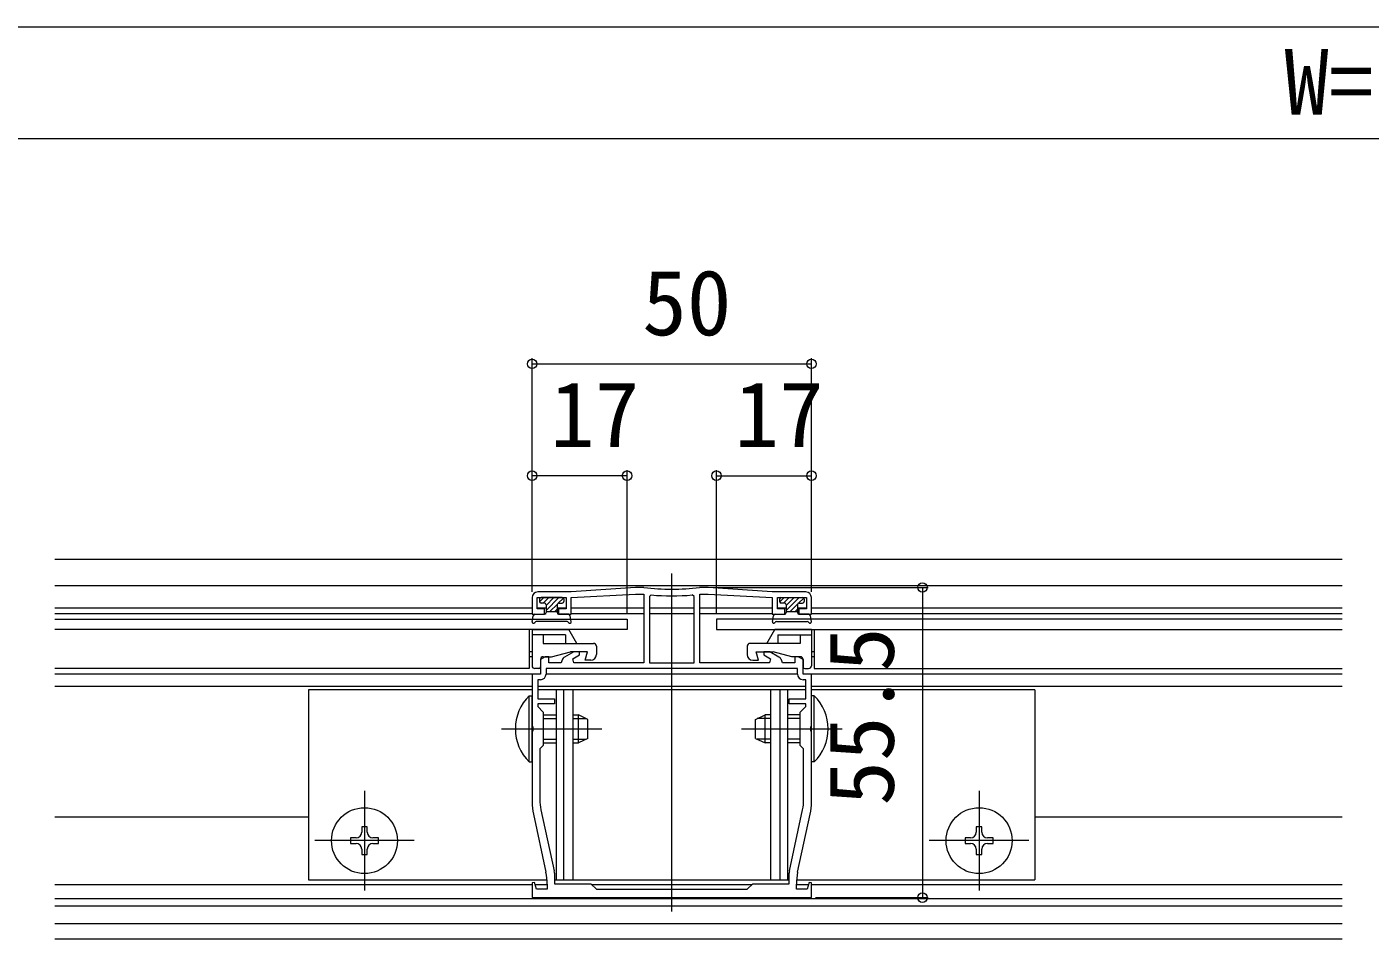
# Model space of a CAD drawing. Units: millimetres, scale not verified. Extents: x -2376 to -396, y -1680 to 1521.
# Drawn here: x -1836.9 to -1596.5, y 909.6 to 1072.8 of the extents above; entities that cross this region are included whole.
import ezdxf
from ezdxf.enums import TextEntityAlignment as Align

# ---------------------------------------------------------------- set-up
doc = ezdxf.new("R2010")
doc.units = ezdxf.units.MM
doc.header["$LTSCALE"] = 8
for name, color, linetype, lineweight in [('0-3_YKK_11', 7, 'Continuous', 9), ('0-4_YKK_12', 2, 'Continuous', 9), ('0-5_YKK_13', 4, 'Continuous', 9), ('0-6_YKK_D', 6, 'Continuous', 9)]:
    doc.layers.add(name, color=color, linetype=linetype, lineweight=lineweight)
doc.styles.add('ＭＳ ゴシック', font='')
doc.styles.get('ＭＳ ゴシック').set_extended_font_data('MS Gothic')

msp = doc.modelspace()

# ---------------------------------------------------------------- linework, layer by layer
at = {"layer": '0-3_YKK_11'}
for p, q in [((-1739.495, 971.71), (-1745.495, 971.71)), ((-1727.995, 972.509), (-1739.495, 971.71)), ((-1726.513, 972.509), (-1727.995, 972.509)), ((-1726.477, 972.507), (-1726.513, 972.509)), ((-1716.477, 972.509), (-1716.513, 972.507)), ((-1714.995, 972.509), (-1716.477, 972.509)), ((-1703.495, 971.71), (-1714.995, 972.509)), ((-1697.495, 971.71), (-1703.495, 971.71)), ((-1746.495, 970.709), (-1746.495, 967.709)), ((-1745.595, 970.709), (-1740.395, 970.709)), ((-1745.595, 968.709), (-1745.595, 970.709)), ((-1740.395, 970.709), (-1740.395, 968.709)), ((-1739.495, 970.709), (-1727.995, 971.31)), ((-1739.495, 967.709), (-1739.495, 970.709)), ((-1727.995, 971.31), (-1726.495, 971.31)), ((-1726.495, 971.31), (-1726.495, 959.009)), ((-1725.169, 971.167), (-1725.495, 970.868)), ((-1725.495, 970.868), (-1725.495, 959.009)), ((-1725.495, 970.868), (-1725.495, 959.009)), ((-1717.495, 970.868), (-1717.82, 971.167)), ((-1717.495, 959.009), (-1717.495, 970.868)), ((-1716.495, 971.31), (-1714.995, 971.31)), ((-1716.495, 959.009), (-1716.495, 971.31)), ((-1714.995, 971.31), (-1703.495, 970.709)), ((-1703.495, 970.709), (-1703.495, 967.709)), ((-1702.595, 970.709), (-1697.395, 970.709)), ((-1702.595, 968.709), (-1702.595, 970.709)), ((-1697.395, 970.709), (-1697.395, 968.709)), ((-1696.495, 967.709), (-1696.495, 970.709)), ((-1746.495, 967.709), (-1744.245, 967.709)), ((-1744.245, 968.709), (-1745.595, 968.709)), ((-1744.245, 967.709), (-1744.245, 968.709)), ((-1741.745, 968.709), (-1741.745, 967.709)), ((-1740.395, 968.709), (-1741.745, 968.709)), ((-1741.745, 967.709), (-1739.495, 967.709)), ((-1703.495, 967.709), (-1701.245, 967.709)), ((-1701.245, 968.709), (-1702.595, 968.709)), ((-1701.245, 967.709), (-1701.245, 968.709)), ((-1698.745, 968.709), (-1698.745, 967.709)), ((-1697.395, 968.709), (-1698.745, 968.709)), ((-1698.745, 967.709), (-1696.495, 967.709)), ((-1744.129, 960.109), (-1744.995, 959.609)), ((-1744.995, 959.609), (-1744.995, 957.009)), ((-1743.495, 960.109), (-1744.129, 960.109)), ((-1743.495, 959.009), (-1743.495, 960.109)), ((-1741.119, 959.533), (-1741.31, 959.009)), ((-1739.031, 961.009), (-1740.68, 960.057)), ((-1739.196, 959.759), (-1737.995, 960.453)), ((-1738.995, 959.009), (-1739.196, 959.759)), ((-1737.995, 961.009), (-1739.031, 961.009)), ((-1737.995, 960.453), (-1737.995, 961.009)), ((-1704.995, 961.009), (-1704.995, 960.453)), ((-1703.959, 961.009), (-1704.995, 961.009)), ((-1704.995, 960.453), (-1703.794, 959.759)), ((-1703.794, 959.759), (-1703.995, 959.009)), ((-1702.31, 960.057), (-1703.959, 961.009)), ((-1701.679, 959.009), (-1701.87, 959.533)), ((-1699.495, 960.109), (-1699.495, 959.009)), ((-1698.861, 960.109), (-1699.495, 960.109)), ((-1697.995, 959.609), (-1698.861, 960.109)), ((-1697.995, 957.009), (-1697.995, 959.609)), ((-1746.495, 957.009), (-1746.495, 947.668)), ((-1744.995, 957.009), (-1746.495, 957.009)), ((-1743.995, 958.009), (-1743.995, 957.009)), ((-1698.995, 958.009), (-1743.995, 958.009)), ((-1698.995, 958.009), (-1743.995, 958.009)), ((-1741.31, 959.009), (-1743.495, 959.009)), ((-1726.495, 959.009), (-1738.995, 959.009)), ((-1725.495, 959.009), (-1717.495, 959.009)), ((-1703.995, 959.009), (-1716.495, 959.009)), ((-1699.495, 959.009), (-1701.679, 959.009)), ((-1698.995, 957.009), (-1698.995, 958.009)), ((-1696.495, 957.009), (-1697.995, 957.009)), ((-1696.495, 947.668), (-1696.495, 957.009)), ((-1745.495, 956.01), (-1745.495, 952.609)), ((-1744.995, 956.01), (-1745.495, 956.01)), ((-1697.495, 956.01), (-1697.995, 956.01)), ((-1697.495, 952.609), (-1697.495, 956.01)), ((-1745.495, 952.609), (-1742.495, 952.609)), ((-1742.495, 952.609), (-1742.495, 951.709)), ((-1700.495, 952.609), (-1697.495, 952.609)), ((-1700.495, 951.709), (-1700.495, 952.609)), ((-1745.495, 951.709), (-1745.495, 951.209)), ((-1742.495, 951.709), (-1745.495, 951.709)), ((-1745.495, 951.209), (-1744.495, 950.209)), ((-1744.495, 950.209), (-1744.495, 944.209)), ((-1697.495, 951.709), (-1700.495, 951.709)), ((-1698.495, 950.209), (-1697.495, 951.209)), ((-1698.495, 944.209), (-1698.495, 950.209)), ((-1697.495, 951.209), (-1697.495, 951.709)), ((-1746.495, 947.668), (-1746.375, 947.484)), ((-1746.375, 947.484), (-1746.375, 946.934)), ((-1696.615, 947.484), (-1696.495, 947.668)), ((-1696.615, 946.934), (-1696.615, 947.484)), ((-1746.375, 946.934), (-1746.495, 946.751)), ((-1746.495, 946.751), (-1746.495, 934.077)), ((-1696.495, 946.751), (-1696.615, 946.934)), ((-1696.495, 934.077), (-1696.495, 946.751)), ((-1744.495, 944.209), (-1745.095, 943.609)), ((-1745.095, 943.609), (-1745.095, 934.54)), ((-1697.895, 943.609), (-1698.495, 944.209)), ((-1697.895, 934.54), (-1697.895, 943.609)), ((-1746.269, 931.966), (-1744.02, 921.553)), ((-1744.903, 932.746), (-1742.54, 921.804)), ((-1700.45, 921.804), (-1698.086, 932.746)), ((-1698.969, 921.553), (-1696.72, 931.966)), ((-1742.495, 921.382), (-1742.495, 919.509)), ((-1700.495, 919.509), (-1700.495, 921.382)), ((-1746.06, 919.736), (-1746.495, 919.679)), ((-1746.495, 919.679), (-1746.495, 917.009)), ((-1745.731, 918.51), (-1746.06, 919.736)), ((-1743.795, 918.51), (-1745.731, 918.51)), ((-1743.795, 919.442), (-1743.795, 918.51)), ((-1742.495, 919.509), (-1735.995, 919.509)), ((-1735.995, 919.509), (-1734.995, 918.51)), ((-1734.995, 918.51), (-1721.495, 918.51)), ((-1721.495, 918.51), (-1707.995, 918.51)), ((-1707.995, 918.51), (-1706.995, 919.509)), ((-1706.995, 919.509), (-1700.495, 919.509)), ((-1699.195, 918.51), (-1699.195, 919.442)), ((-1697.258, 918.51), (-1699.195, 918.51)), ((-1696.93, 919.736), (-1697.258, 918.51)), ((-1696.495, 919.679), (-1696.93, 919.736)), ((-1696.495, 917.009), (-1696.495, 919.679)), ((-1746.495, 917.009), (-1721.495, 917.009)), ((-1721.495, 917.009), (-1696.495, 917.009))]:
    msp.add_line(p, q, dxfattribs=at)
for centre, radius, start, end in [((-1745.495, 970.709), 1, 90, 179.99998), ((-1721.495, 1014.026), 41.817, 263.15727, 276.84271), ((-1697.495, 970.709), 1, 0, 89.99998), ((-1721.495, 1014.026), 43.017, 265.09998, 274.90001), ((-1740.18, 959.191), 1, 120.00006, 160.00008), ((-1702.81, 959.191), 1, 19.99991, 59.99992), ((-1744.995, 957.009), 1, 270, 359.99998), ((-1697.995, 957.009), 1, 180, 269.99998), ((-1736.495, 934.077), 10, 179.99998, 192.18863), ((-1736.595, 934.54), 8.5, 180, 192.18864), ((-1706.395, 934.54), 8.5, 347.81134, 359.99998), ((-1706.495, 934.077), 10, 347.81136, 0), ((-1753.795, 919.442), 10, 359.99998, 12.18863), ((-1744.495, 921.382), 2, 359.99994, 12.18858), ((-1698.495, 921.382), 2, 167.8114, 180.00005), ((-1689.195, 919.442), 10, 167.81136, 180)]:
    msp.add_arc(centre, radius, start, end, dxfattribs=at)
at = {"layer": '0-4_YKK_12'}
for p, q in [((-1601.495, 977.51), (-1831.924, 977.51)), ((-1721.495, 914.509), (-1721.495, 975.009)), ((-1601.495, 972.81), (-1831.924, 972.81)), ((-1746.495, 968.81), (-1831.924, 968.81)), ((-1746.495, 967.809), (-1831.924, 967.809)), ((-1743.995, 968.81), (-1745.595, 968.81)), ((-1743.995, 967.809), (-1744.245, 967.809)), ((-1740.395, 968.81), (-1741.995, 968.81)), ((-1741.745, 967.809), (-1741.995, 967.809)), ((-1726.495, 968.81), (-1739.495, 968.81)), ((-1726.495, 967.809), (-1739.495, 967.809)), ((-1717.495, 968.81), (-1725.495, 968.81)), ((-1717.495, 967.809), (-1725.495, 967.809)), ((-1703.495, 968.81), (-1716.495, 968.81)), ((-1703.418, 967.809), (-1716.495, 967.809)), ((-1700.995, 968.81), (-1702.518, 968.81)), ((-1701.071, 967.809), (-1701.321, 967.809)), ((-1697.471, 968.81), (-1698.995, 968.81)), ((-1698.668, 967.809), (-1698.918, 967.809)), ((-1601.495, 967.809), (-1696.571, 967.809)), ((-1601.495, 968.81), (-1696.495, 968.81)), ((-1746.495, 961.009), (-1746.995, 961.009)), ((-1746.495, 960.109), (-1746.995, 960.109)), ((-1695.995, 961.009), (-1696.495, 961.009)), ((-1695.995, 960.109), (-1696.495, 960.109)), ((-1745.295, 957.009), (-1831.924, 957.009)), ((-1698.995, 957.009), (-1743.995, 957.009)), ((-1601.495, 957.009), (-1697.695, 957.009)), ((-1746.495, 954.809), (-1831.924, 954.809)), ((-1697.495, 954.809), (-1745.495, 954.809)), ((-1601.495, 954.809), (-1696.495, 954.809)), ((-1751.994, 947.209), (-1733.995, 947.209)), ((-1708.995, 947.209), (-1690.997, 947.209)), ((-1776.495, 936.11), (-1776.495, 918.31)), ((-1666.495, 936.11), (-1666.495, 918.31)), ((-1786.495, 931.409), (-1831.924, 931.409)), ((-1601.495, 931.409), (-1656.495, 931.409)), ((-1767.595, 927.209), (-1785.395, 927.209)), ((-1657.595, 927.209), (-1675.395, 927.209)), ((-1746.495, 919.31), (-1831.924, 919.31)), ((-1743.795, 919.31), (-1745.946, 919.31)), ((-1707.195, 919.31), (-1735.795, 919.31)), ((-1697.044, 919.31), (-1699.195, 919.31)), ((-1601.495, 919.31), (-1696.495, 919.31)), ((-1601.495, 916.81), (-1831.924, 916.81)), ((-1601.495, 915.509), (-1831.924, 915.509)), ((-1601.495, 912.311), (-1831.924, 912.311)), ((-1601.495, 909.589), (-1831.924, 909.589))]:
    msp.add_line(p, q, dxfattribs=at)
at = {"layer": '0-5_YKK_13'}
for p, q in [((-1745.195, 970.409), (-1745.195, 970.009)), ((-1745.18, 969.918), (-1744.389, 970.709)), ((-1741.095, 970.709), (-1744.895, 970.709)), ((-1744.295, 969.71), (-1744.895, 969.71)), ((-1744.491, 969.71), (-1743.491, 970.709)), ((-1743.995, 968.409), (-1741.695, 970.709)), ((-1743.995, 969.308), (-1742.593, 970.709)), ((-1743.995, 969.409), (-1743.995, 968.009)), ((-1743.297, 968.209), (-1741.964, 969.543)), ((-1741.995, 969.409), (-1741.995, 968.009)), ((-1741.828, 969.678), (-1740.884, 970.622)), ((-1741.695, 969.71), (-1741.095, 969.71)), ((-1740.795, 970.409), (-1740.795, 970.009)), ((-1702.195, 970.409), (-1702.195, 970.009)), ((-1702.18, 969.918), (-1701.389, 970.709)), ((-1701.895, 970.709), (-1698.095, 970.709)), ((-1701.295, 969.71), (-1701.895, 969.71)), ((-1701.491, 969.71), (-1700.491, 970.709)), ((-1700.995, 968.409), (-1698.695, 970.709)), ((-1700.995, 969.308), (-1699.593, 970.709)), ((-1700.995, 969.409), (-1700.995, 968.009)), ((-1700.297, 968.209), (-1698.964, 969.543)), ((-1698.995, 969.409), (-1698.995, 968.009)), ((-1698.828, 969.678), (-1697.884, 970.622)), ((-1698.695, 969.71), (-1698.095, 969.71)), ((-1697.795, 970.409), (-1697.795, 970.009)), ((-1831.924, 966.81), (-1729.495, 966.81)), ((-1746.489, 966.412), (-1746.304, 967.461)), ((-1746.009, 967.709), (-1744.295, 967.709)), ((-1743.995, 968.209), (-1741.995, 968.209)), ((-1742.399, 968.209), (-1741.995, 968.613)), ((-1739.981, 967.709), (-1741.695, 967.709)), ((-1739.5, 966.412), (-1739.685, 967.461)), ((-1729.495, 966.81), (-1729.495, 965.01)), ((-1601.495, 966.81), (-1713.495, 966.81)), ((-1713.495, 966.81), (-1713.495, 965.01)), ((-1703.489, 966.412), (-1703.304, 967.461)), ((-1703.009, 967.709), (-1701.295, 967.709)), ((-1700.995, 968.209), (-1698.995, 968.209)), ((-1699.399, 968.209), (-1698.995, 968.613)), ((-1696.981, 967.709), (-1698.695, 967.709)), ((-1696.5, 966.412), (-1696.685, 967.461)), ((-1729.495, 965.01), (-1831.924, 965.01)), ((-1746.995, 965.01), (-1746.995, 958.009)), ((-1746.495, 965.01), (-1739.938, 965.01)), ((-1746.495, 965.01), (-1746.495, 958.509)), ((-1746.028, 966.234), (-1746.014, 966.26)), ((-1740.235, 966.409), (-1745.754, 966.409)), ((-1739.961, 966.234), (-1739.976, 966.26)), ((-1738.495, 962.51), (-1739.938, 965.01)), ((-1713.495, 965.01), (-1601.495, 965.01)), ((-1704.495, 962.51), (-1703.051, 965.01)), ((-1696.495, 965.01), (-1703.051, 965.01)), ((-1703.028, 966.234), (-1703.014, 966.26)), ((-1702.754, 966.409), (-1697.235, 966.409)), ((-1696.961, 966.234), (-1696.976, 966.26)), ((-1696.495, 965.01), (-1696.495, 958.509)), ((-1695.995, 965.01), (-1695.995, 958.009)), ((-1740.495, 964.01), (-1746.495, 964.01)), ((-1744.495, 964.01), (-1744.495, 962.51)), ((-1744.495, 962.51), (-1735.495, 962.51)), ((-1740.495, 964.01), (-1740.495, 962.51)), ((-1734.995, 962.009), (-1734.995, 960.509)), ((-1707.995, 962.009), (-1707.995, 960.509)), ((-1698.495, 962.51), (-1707.495, 962.51)), ((-1702.495, 964.01), (-1696.495, 964.01)), ((-1702.495, 964.01), (-1702.495, 962.51)), ((-1698.495, 964.01), (-1698.495, 962.51)), ((-1744.995, 959.609), (-1744.995, 958.31)), ((-1736.593, 961.009), (-1739.636, 961.009)), ((-1736.995, 959.51), (-1736.593, 961.009)), ((-1735.995, 959.51), (-1736.995, 959.51)), ((-1706.995, 959.51), (-1705.995, 959.51)), ((-1706.397, 961.009), (-1703.354, 961.009)), ((-1705.995, 959.51), (-1706.397, 961.009)), ((-1697.995, 959.609), (-1697.995, 958.31)), ((-1746.995, 958.009), (-1831.924, 958.009)), ((-1745.295, 958.009), (-1745.995, 958.009)), ((-1697.695, 958.009), (-1696.995, 958.009)), ((-1695.995, 958.009), (-1601.495, 958.009)), ((-1786.495, 954.21), (-1786.495, 920.209)), ((-1746.495, 954.21), (-1786.495, 954.21)), ((-1747.004, 953.11), (-1746.495, 953.11)), ((-1747.004, 941.309), (-1747.004, 953.11)), ((-1746.495, 941.309), (-1746.495, 953.11)), ((-1697.495, 954.21), (-1745.495, 954.21)), ((-1742.195, 954.21), (-1742.195, 920.209)), ((-1740.855, 954.21), (-1740.855, 920.209)), ((-1739.195, 954.21), (-1739.195, 920.209)), ((-1703.795, 954.21), (-1703.795, 920.209)), ((-1702.134, 954.21), (-1702.134, 920.209)), ((-1700.795, 954.21), (-1700.795, 920.209)), ((-1656.495, 954.21), (-1696.495, 954.21)), ((-1696.495, 941.309), (-1696.495, 953.11)), ((-1695.986, 953.11), (-1696.495, 953.11)), ((-1695.986, 941.309), (-1695.986, 953.11)), ((-1656.495, 954.21), (-1656.495, 920.209)), ((-1744.495, 949.709), (-1742.195, 949.709)), ((-1739.195, 949.709), (-1738.195, 949.709)), ((-1736.495, 948.91), (-1738.195, 949.709)), ((-1738.195, 944.71), (-1738.195, 949.709)), ((-1706.495, 948.91), (-1704.795, 949.709)), ((-1703.795, 949.709), (-1704.795, 949.709)), ((-1704.795, 944.71), (-1704.795, 949.709)), ((-1698.495, 949.709), (-1700.795, 949.709)), ((-1744.495, 949.055), (-1742.195, 949.055)), ((-1739.195, 949.055), (-1736.804, 949.055)), ((-1736.495, 945.509), (-1736.495, 948.91)), ((-1706.495, 945.509), (-1706.495, 948.91)), ((-1703.795, 949.055), (-1706.185, 949.055)), ((-1698.495, 949.055), (-1700.795, 949.055)), ((-1744.495, 945.364), (-1742.195, 945.364)), ((-1739.195, 945.364), (-1736.804, 945.364)), ((-1736.495, 945.509), (-1738.195, 944.71)), ((-1706.495, 945.509), (-1704.795, 944.71)), ((-1703.795, 945.364), (-1706.185, 945.364)), ((-1698.495, 945.364), (-1700.795, 945.364)), ((-1744.495, 944.71), (-1742.195, 944.71)), ((-1739.195, 944.71), (-1738.195, 944.71)), ((-1703.795, 944.71), (-1704.795, 944.71)), ((-1698.495, 944.71), (-1700.795, 944.71)), ((-1747.004, 941.309), (-1746.495, 941.309)), ((-1695.986, 941.309), (-1696.495, 941.309)), ((-1776.995, 929.71), (-1776.995, 928.709)), ((-1775.995, 929.71), (-1776.995, 929.71)), ((-1775.995, 928.709), (-1775.995, 929.71)), ((-1666.995, 929.71), (-1666.995, 928.709)), ((-1665.995, 929.71), (-1666.995, 929.71)), ((-1665.995, 928.709), (-1665.995, 929.71)), ((-1778.995, 927.71), (-1778.995, 926.71)), ((-1777.995, 927.71), (-1778.995, 927.71)), ((-1778.995, 926.71), (-1777.995, 926.71)), ((-1776.995, 925.71), (-1776.995, 924.71)), ((-1775.995, 924.71), (-1775.995, 925.71)), ((-1773.995, 927.71), (-1774.995, 927.71)), ((-1774.995, 926.71), (-1773.995, 926.71)), ((-1773.995, 926.71), (-1773.995, 927.71)), ((-1668.995, 927.71), (-1668.995, 926.71)), ((-1667.995, 927.71), (-1668.995, 927.71)), ((-1668.995, 926.71), (-1667.995, 926.71)), ((-1666.995, 925.71), (-1666.995, 924.71)), ((-1665.995, 924.71), (-1665.995, 925.71)), ((-1663.995, 927.71), (-1664.995, 927.71)), ((-1664.995, 926.71), (-1663.995, 926.71)), ((-1663.995, 926.71), (-1663.995, 927.71)), ((-1776.995, 924.71), (-1775.995, 924.71)), ((-1666.995, 924.71), (-1665.995, 924.71)), ((-1786.495, 920.209), (-1743.824, 920.209)), ((-1742.495, 920.209), (-1700.495, 920.209)), ((-1699.165, 920.209), (-1656.495, 920.209))]:
    msp.add_line(p, q, dxfattribs=at)
for points in [[(-1744.495, 960.109), (-1742.995, 960.109), (-1739.636, 961.009)], [(-1698.495, 960.109), (-1699.995, 960.109), (-1703.354, 961.009)]]:
    msp.add_lwpolyline(points, dxfattribs=at)
for centre in [(-1776.495, 927.209), (-1666.495, 927.209)]:
    msp.add_circle(centre, 5.9, dxfattribs=at)
for centre, radius, start, end in [((-1744.895, 970.409), 0.3, 90, 180), ((-1744.895, 970.009), 0.3, 180, 270), ((-1744.295, 969.409), 0.3, 0, 90), ((-1741.695, 969.409), 0.3, 90, 180), ((-1741.095, 970.409), 0.3, 0, 90), ((-1741.095, 970.009), 0.3, 270, 0), ((-1701.895, 970.409), 0.3, 90, 180), ((-1701.895, 970.009), 0.3, 180, 270), ((-1701.295, 969.409), 0.3, 0, 90), ((-1698.695, 969.409), 0.3, 90, 180), ((-1698.095, 970.409), 0.3, 0, 90), ((-1698.095, 970.009), 0.3, 270, 0), ((-1746.009, 967.409), 0.3, 90, 170), ((-1744.295, 968.009), 0.3, 270, 0), ((-1741.695, 968.009), 0.3, 180, 270), ((-1739.981, 967.409), 0.3, 10, 90), ((-1703.009, 967.409), 0.3, 90, 170), ((-1701.295, 968.009), 0.3, 270, 0), ((-1698.695, 968.009), 0.3, 180, 270), ((-1696.981, 967.409), 0.3, 10, 90), ((-1746.245, 966.359), 0.25, 167.95799, 330), ((-1745.754, 966.11), 0.3, 90, 150), ((-1740.235, 966.11), 0.3, 30, 90), ((-1739.745, 966.359), 0.25, 210, 12.04199), ((-1703.245, 966.359), 0.25, 167.95799, 330), ((-1702.754, 966.11), 0.3, 90, 150), ((-1697.235, 966.11), 0.3, 30, 90), ((-1696.745, 966.359), 0.25, 210, 12.04199), ((-1735.495, 962.009), 0.5, 0, 90), ((-1707.495, 962.009), 0.5, 90, 180), ((-1744.495, 959.609), 0.5, 90, 180), ((-1735.995, 960.509), 1, 270, 0), ((-1706.995, 960.509), 1, 180, 270), ((-1698.495, 959.609), 0.5, 0, 90), ((-1745.995, 958.509), 0.5, 180, 270), ((-1745.295, 958.31), 0.3, 270, 0), ((-1697.695, 958.31), 0.3, 180, 270), ((-1696.995, 958.509), 0.5, 270, 0), ((-1741.262, 947.209), 8.232, 134.21889, 225.7811), ((-1701.727, 947.209), 8.232, 314.21889, 45.7811), ((-1777.995, 928.709), 1, 270, 0), ((-1774.995, 928.709), 1, 180, 270), ((-1667.995, 928.709), 1, 270, 0), ((-1664.995, 928.709), 1, 180, 270), ((-1777.995, 925.71), 1, 0, 90), ((-1774.995, 925.71), 1, 90, 180), ((-1667.995, 925.71), 1, 0, 90), ((-1664.995, 925.71), 1, 90, 180)]:
    msp.add_arc(centre, radius, start, end, dxfattribs=at)
at = {"layer": '0-6_YKK_D'}
for p, q in [((-2008.994, 1072.81), (-1183.995, 1072.81)), ((-1964.494, 1052.809), (-1228.495, 1052.809)), ((-1746.495, 971.71), (-1746.495, 1013.509)), ((-1746.495, 1012.51), (-1696.495, 1012.51)), ((-1696.495, 971.71), (-1696.495, 1013.509)), ((-1746.495, 971.71), (-1746.495, 993.51)), ((-1729.495, 967.809), (-1729.495, 993.51)), ((-1713.495, 967.809), (-1713.495, 993.51)), ((-1696.495, 971.71), (-1696.495, 993.51)), ((-1729.495, 992.51), (-1746.495, 992.51)), ((-1713.495, 992.51), (-1696.495, 992.51)), ((-1714.005, 972.509), (-1675.627, 972.509)), ((-1676.627, 972.509), (-1676.627, 917.009)), ((-1695.795, 917.009), (-1675.627, 917.009))]:
    msp.add_line(p, q, dxfattribs=at)
for centre in [(-1746.495, 1012.51), (-1696.495, 1012.51), (-1746.495, 992.51), (-1729.495, 992.51), (-1713.495, 992.51), (-1696.495, 992.51), (-1676.627, 972.509), (-1676.627, 917.009)]:
    msp.add_circle(centre, 0.85, dxfattribs=at)

# ---------------------------------------------------------------- texts
at = {"layer": '0-6_YKK_D', "color": 4, "style": 'ＭＳ ゴシック'}
for s, p in [('W=P×n', (-1611.855, 1053.609)), ('50', (-1726.775, 1014.109)), ('17', (-1743.275, 994.109)), ('17', (-1710.275, 994.109))]:
    msp.add_text(s, height=11.73, dxfattribs=at).set_placement(p, align=Align.BOTTOM_LEFT)
msp.add_text('55.5', height=11.73, rotation=90, dxfattribs=at).set_placement((-1678.227, 933.479), align=Align.BOTTOM_LEFT)

doc.saveas('drawing.dxf')
